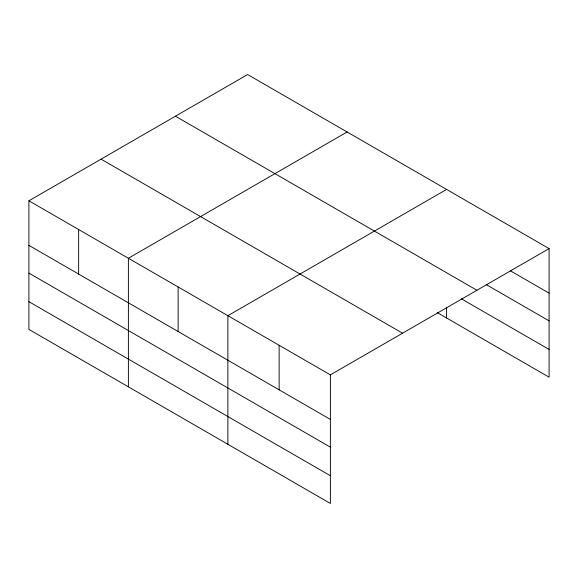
<?xml version="1.0" encoding="UTF-8"?>
<svg xmlns="http://www.w3.org/2000/svg" width="578" height="578" viewBox="0 0 578 578"><rect width="100%" height="100%" fill="white"/><g stroke="black" fill="none" stroke-linecap="round" stroke-linejoin="round"><path stroke-width="0.87" d="M28.9 200.812L330.378 374.869L330.378 503.46L28.9 329.402L28.9 200.812L247.622 74.54L549.1 248.598L549.1 377.188L437.271 312.619M347.111 131.979L128.388 258.25L128.388 386.841M446.599 189.418L227.876 315.689L227.876 444.28M330.378 374.869L549.1 248.598M510.273 270.728L549.1 293.14M486.199 284.564L549.1 320.877M175.445 116.207L476.922 290.264M461.352 298.79L549.1 349.452M101.078 159.145L402.555 333.203M28.9 245.361L330.378 419.418M28.9 273.098L330.378 447.155M28.9 301.673L330.378 475.73M446.599 307.272L446.599 318.008M279.131 345.283L279.131 389.832M178.132 286.97L178.132 331.519M78.644 229.531L78.644 274.08"/></g></svg>
